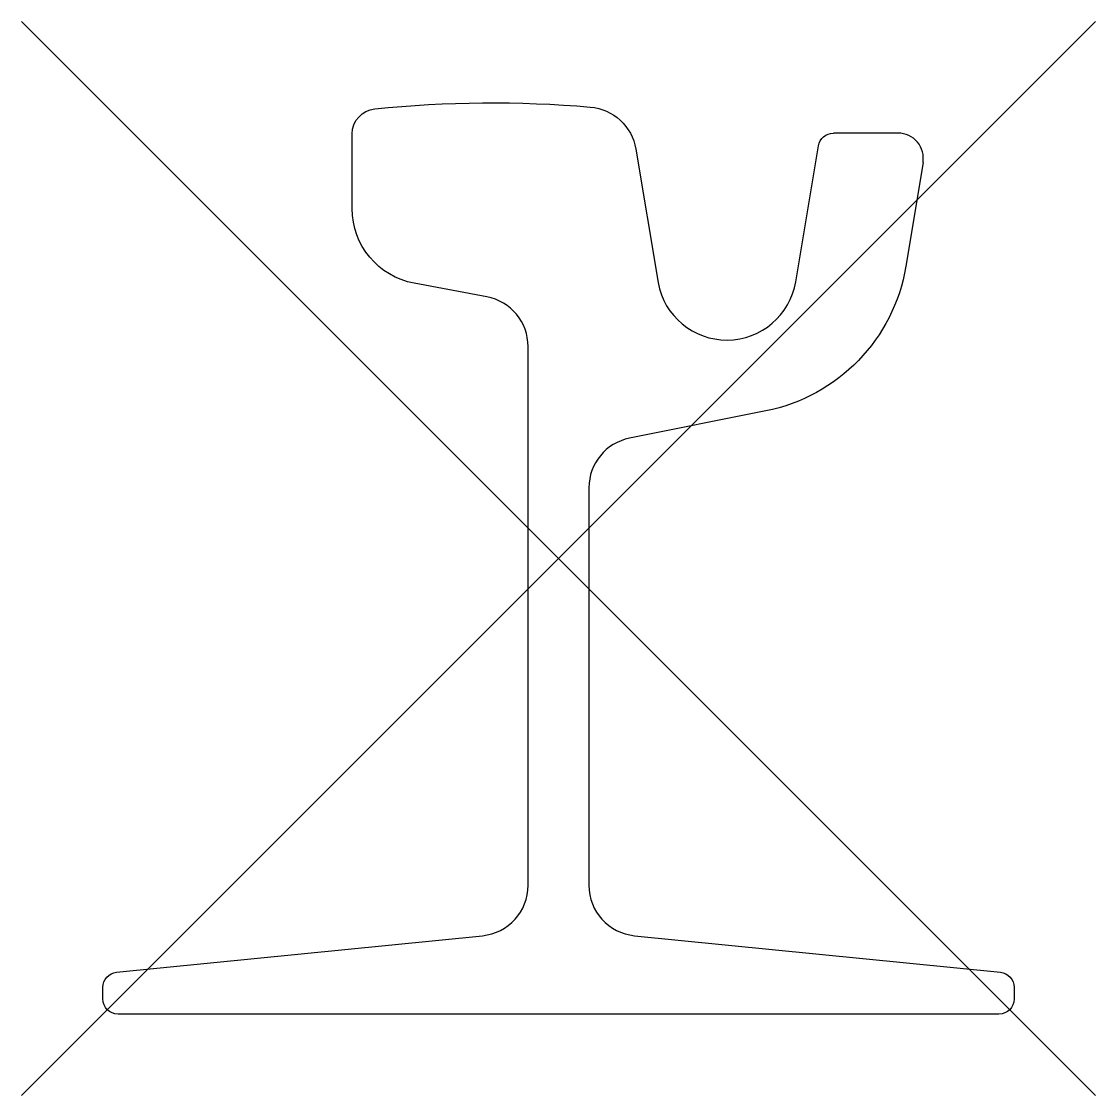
# Model space of a CAD drawing. Header units: metres. Extents: x -0.106 to 0.106, y -0.016 to 0.196.
import ezdxf

# ---------------------------------------------------------------- set-up
doc = ezdxf.new("R2010")
doc.units = ezdxf.units.M
doc.header["$MEASUREMENT"] = 0

msp = doc.modelspace()

# ---------------------------------------------------------------- linework, layer by layer
for p, q in [((0.1060660171779822, -0.0160660171779823), (-0.1060660171779823, 0.1960660171779822)), ((-0.1060660171779823, -0.01606601717798219), (0.1060660171779819, 0.1960660171779819)), ((0.06706370559273146, 0.1740041092403304), (0.05429111589879158, 0.1740040485125237)), ((-0.04074995999783278, 0.1591035299897194), (-0.04074995999783278, 0.1738583300113678)), ((0.01527622999995947, 0.1708461700081825), (0.01966640999913216, 0.144491219997406)), ((0.04685674999654293, 0.1446750199794769), (0.05133203479970926, 0.1714977636474363)), ((0.07199669635154606, 0.1681881210578907), (0.0686097799986601, 0.1477128900289535)), ((-0.01413870999962091, 0.141680930018425), (-0.02849362999945879, 0.1443565899729729)), ((-0.005999959997832776, 0.02544989001750946), (-0.006, 0.1318556399941445)), ((0.04096621000021696, 0.1191469200253487), (0.01402576000243425, 0.1137588099837303)), ((0.006000040002167225, 0.1039853000044823), (0.006000040002167225, 0.02544986999034882)), ((-0.08729851999878883, 0.008270150005817413), (-0.01500491999834776, 0.0154995099902153)), ((0.01500501000136137, 0.01549949997663498), (0.08729851000010967, 0.008270150005817413)), ((-0.09000000000000001, 0.003), (-0.09000000000000001, 0.005285040020942688)), ((0.09000000000000001, 0.005285040020942688), (0.09000000000000001, 0.003)), ((0.08700000000000001, 0), (-0.08700000000000001, 0))]:
    msp.add_line(p, q)
at = {"extrusion": (0, 0, -1)}
for centre, radius, start, end in [((0.0131260150000453, -0.04499627202749253), 0.2250000000000001, 84.09747777777777, 94.9464138888889), ((0.03575000400096178, 0.1738373519778252), 0.005, 0.2403694444444202, 84.09747777777775), ((-0.005412152998149396, 0.1692030190229416), 0.01, 94.94641388888886, 170.5425666666666), ((-0.05429113016241572, 0.1710040485125577), 0.003000000000000001, 9.47235523725434, 89.99972758484336), ((0.025749955996871, 0.1591035289764405), 0.015, 280.5394083333334, 0), ((-0.03408550299704075, 0.153463908970356), 0.035, 189.4574305555555, 258.6622805555555), ((0.08700000400096178, 0.005285037994384766), 0.003, 0, 84.28940833333333), ((-0.08699999599903822, 0.005285037994384766), 0.003, 95.71059166666666, 180), ((0.08700000400096178, 0.003000001013278961), 0.003, 270, 0), ((-0.08699999599903822, 0.003000001013278961), 0.003, 180, 270)]:
    msp.add_arc(centre, radius, start, end, dxfattribs=at)
for centre, radius, start, end in [((0.06706372936543849, 0.169004109240387), 0.005, 350.6074525154741, 90.00027241515659), ((0.03324558100104332, 0.1469501140117645), 0.0138, 190.2638166666667, 350.5107805555556), ((-0.01600000400096178, 0.1318556309938431), 0.01, 5.277777777777778e-05, 79.27306666666668), ((0.01599999599903822, 0.1039556310176849), 0.01, 101.3863416666667, 179.8300333333333), ((-0.015999955996871, 0.0254498810172081), 0.01, 275.7105916666667, 0), ((0.01600004400312901, 0.02544987201690674), 0.01, 180, 264.2894083333333)]:
    msp.add_arc(centre, radius, start, end)

doc.saveas('drawing.dxf')
